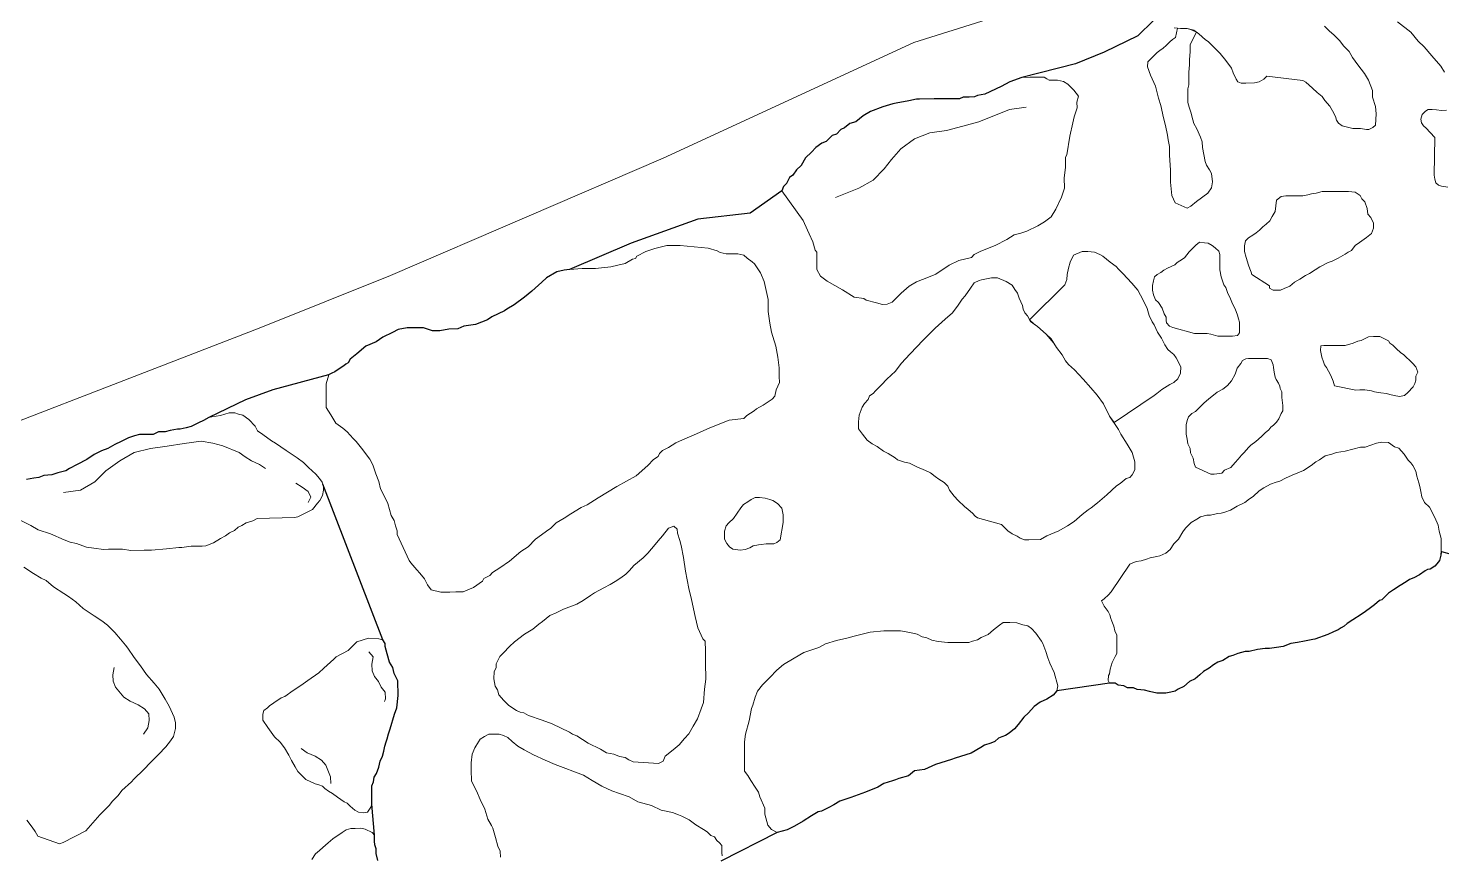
# Model space of a CAD drawing. Header units: millimetres. Extents: x -3113 to 15022, y -19591 to 4665.
# Drawn here: x 788 to 2046, y -2858 to -2121 of the extents above; entities that cross this region are included whole.
import ezdxf

# ---------------------------------------------------------------- set-up
doc = ezdxf.new("R2010")
doc.units = ezdxf.units.MM
doc.header["$XCLIPFRAME"] = 2
for name, color, linetype, lineweight in [('0A-detail', 7, 'Continuous', 18), ('0A-detail-detail', 7, 'Continuous', 13), ('0A-mosaic', 7, 'Continuous', 18), ('0T-walltop', 7, 'Continuous', 30)]:
    doc.layers.add(name, color=color, linetype=linetype, lineweight=lineweight)
picture_1 = doc.add_image_def('image1.tif', size_in_pixel=(6668, 8809))

msp = doc.modelspace()

# ---------------------------------------------------------------- linework, layer by layer
at = {"layer": '0A-detail'}
for points in [[(1827.8, -2124.9), (1822.4, -2136), (1822.4, -2139), (1822.4, -2141.9), (1822, -2146.2), (1821.7, -2149.1), (1821.7, -2154.2), (1821, -2160.5), (1821, -2164.8), (1821.1, -2172), (1820.2, -2175.4), (1820.2, -2178.3), (1820.3, -2183.4), (1820.3, -2187.6), (1821.3, -2191.9), (1822.9, -2196.1), (1824.7, -2202.9), (1825.6, -2206.3), (1828.1, -2211.2), (1831.6, -2218.6), (1832.9, -2222.7), (1833.4, -2227.8), (1835.6, -2240.1), (1836.9, -2243.4), (1839.5, -2247.6), (1841.2, -2250.9), (1842.2, -2258.2), (1841.3, -2263.6), (1837.9, -2268.3), (1827.9, -2275.7), (1822.9, -2280), (1819.5, -2281.6), (1808.8, -2277.1), (1805.9, -2270.4), (1804.9, -2258.6), (1804.8, -2248), (1803.8, -2234.4), (1803.8, -2226.8), (1802.8, -2220.9), (1802, -2216.6), (1800.2, -2208.2), (1798.4, -2201.4), (1796.2, -2190.4), (1794.1, -2183.7), (1791.4, -2173.1), (1787.1, -2163.4), (1784.4, -2155.8), (1784.7, -2151.5), (1787.8, -2148.1), (1792.8, -2143.1), (1795.4, -2141.3), (1798.3, -2139.2), (1801, -2136.8), (1804.1, -2133.7), (1806.7, -2131.5), (1809.2, -2129.8), (1810.9, -2121.5), (1813.8, -2121.7), (1816.8, -2121.6), (1819.7, -2121.6), (1822.6, -2122.5)], [(1477.8, -2292.6), (1458.9, -2266.3), (1460.3, -2262.4), (1462.9, -2259.7), (1465.5, -2254.3), (1468.7, -2252.4), (1472, -2247.7), (1475.9, -2243.7), (1479.9, -2237), (1485.1, -2231.8), (1489.1, -2227.7), (1494.3, -2223.7), (1498.2, -2222.3), (1503.5, -2217), (1507.5, -2215.7), (1511.4, -2211.6), (1514.6, -2210.3), (1519.3, -2206.2), (1524.6, -2204.9), (1531.1, -2199.5), (1537.7, -2195.5), (1548.8, -2191.5), (1557.5, -2188.7), (1560.7, -2188.1), (1572, -2186), (1578.6, -2184.5), (1581.3, -2184.5), (1594.5, -2184.4), (1599.8, -2184.3), (1606.4, -2184.3), (1613.7, -2184.2), (1617, -2184.2), (1620.3, -2182.8), (1625.6, -2182.8), (1630.2, -2182.7), (1632.9, -2181.4), (1639.4, -2180.1), (1653.9, -2173.3), (1661.8, -2169.3), (1672.4, -2165.2), (1679.6, -2165.1), (1688.2, -2165), (1692.2, -2165), (1694.8, -2166.4), (1696.8, -2167.6), (1704.1, -2167.6), (1709.4, -2168.8), (1713.5, -2171.4), (1718.8, -2176.6), (1722.8, -2181.9), (1721.5, -2187.2), (1721.6, -2192.5), (1719, -2200.4), (1717.7, -2205.7), (1715.2, -2217.7), (1712.6, -2234.3), (1711.4, -2236.3), (1711.4, -2245.5), (1710.2, -2254.8), (1710.3, -2264), (1707.8, -2272), (1702.6, -2282.7), (1698.6, -2289.3), (1692.5, -2293.8), (1686.8, -2297.3), (1676.8, -2302.1), (1671.6, -2304.1), (1665.7, -2305.5), (1659.1, -2309.5), (1648.6, -2314.9), (1642, -2317.6), (1635.4, -2320.3), (1630.1, -2323), (1627.6, -2325.7), (1616.3, -2328.4), (1607.7, -2332.4), (1595.9, -2340.6), (1589.3, -2343.2), (1578.8, -2347.3), (1572.2, -2351.3), (1564.9, -2357.3), (1557, -2365.4), (1552.5, -2367.3), (1548.5, -2367.4), (1543.2, -2366.1), (1533.9, -2363.5), (1531.9, -2362.2), (1523.3, -2361), (1512.7, -2354.5), (1499.3, -2346.6), (1493.3, -2342.2), (1490.1, -2336.2), (1490, -2329.6), (1489.9, -2321), (1488.6, -2319), (1486.4, -2311.7), (1483.2, -2304.5), (1479.1, -2295.3)], [(1892.9, -2350.9), (1877.1, -2340.8), (1876.7, -2338.7), (1875.4, -2335.8), (1874.1, -2332.5), (1872, -2325.7), (1870.6, -2320.2), (1870.6, -2315.1), (1871.4, -2310.9), (1874.3, -2308.2), (1878.1, -2305.7), (1881.1, -2303.6), (1884.1, -2301.3), (1886.9, -2298.4), (1889.9, -2295.9), (1893.3, -2292.9), (1895.3, -2289), (1897.8, -2284.8), (1899, -2274.6), (1903.2, -2271.2), (1907.5, -2270.7), (1910, -2270.7), (1915.1, -2270.7), (1922.7, -2270.6), (1926.9, -2269.7), (1930.3, -2268.8), (1934.5, -2268.4), (1939.9, -2267), (1942.1, -2267), (1947.2, -2267), (1951.4, -2266.9), (1958.2, -2266.9), (1963.2, -2266.8), (1969.1, -2267.6), (1971.8, -2269.3), (1973.5, -2270.5), (1975.2, -2273.4), (1977.7, -2276), (1979.8, -2281.9), (1980.4, -2287), (1983, -2290), (1985.6, -2295), (1985.6, -2299.6), (1983.7, -2304.4), (1979.3, -2307.8), (1973.1, -2312.4), (1969.2, -2315), (1965.8, -2319.3), (1962.9, -2321), (1960.4, -2322.8), (1954.1, -2326.1), (1948.6, -2328.8), (1945.2, -2330.1), (1937.6, -2334), (1933.5, -2336.5), (1928.4, -2339.9), (1925, -2341.7), (1919.9, -2344.8), (1915.3, -2347.7), (1913.2, -2349.4), (1911.1, -2351.1), (1906, -2353.2), (1902.6, -2354.6), (1899.7, -2354.6), (1896.3, -2354.6), (1892.9, -2353)], [(1127.2, -2595.5), (1116.5, -2572.4), (1116.4, -2569.1), (1115, -2564.5), (1113.7, -2559.9), (1111, -2555.3), (1108.2, -2544.7), (1104.3, -2536.8), (1101.5, -2531.5), (1100.1, -2525), (1097.4, -2518.4), (1094.7, -2510.4), (1092.1, -2505.1), (1084.6, -2495.3), (1079.9, -2489.4), (1077.3, -2486.8), (1071.9, -2480.9), (1067.9, -2477.5), (1061.9, -2473.1), (1057.3, -2465.7), (1053.2, -2459.2), (1053.2, -2451.3), (1053.1, -2438.1), (1055.6, -2430.1), (1058.3, -2428.7), (1060.9, -2427.4), (1064.8, -2424.7), (1068.8, -2422), (1070.7, -2420.7), (1072.7, -2419.3), (1074.7, -2416.1), (1080.6, -2411.3), (1088.5, -2404.7), (1097.7, -2400.6), (1103.6, -2396.5), (1112.1, -2392.5), (1117.4, -2389.8), (1125.3, -2388.4), (1131.3, -2388.4), (1135.9, -2388.3), (1139.9, -2388.3), (1147.8, -2390.9), (1154.5, -2390.9), (1162.4, -2389.4), (1170.3, -2389.3), (1175.6, -2386.7), (1186.2, -2385.3), (1196.7, -2381.2), (1200.7, -2378.4), (1211.9, -2373.1), (1213.9, -2371.7), (1220.4, -2367.8), (1229.7, -2361.1), (1236.2, -2355.7), (1245.3, -2347.6), (1249.3, -2343.7), (1258.6, -2338.3), (1265.1, -2336.8), (1269.9, -2336.4), (1281, -2335.4), (1292.8, -2335.3), (1306.7, -2333.9), (1312.7, -2332.5), (1319.3, -2331.1), (1325.9, -2327.1), (1328.6, -2326.5), (1329.8, -2324.4), (1337.7, -2320.4), (1345.7, -2317.6), (1356.3, -2314.9), (1368.2, -2314.8), (1393.3, -2317.2), (1401.2, -2319.8), (1403.9, -2321.1), (1409.2, -2322.3), (1413.1, -2322.3), (1419.7, -2322.3), (1425.1, -2323.5), (1427.8, -2326.2), (1432.4, -2329.4), (1434.4, -2331.4), (1439.8, -2339.3), (1443.1, -2347.1), (1446.6, -2363), (1446.7, -2373.6), (1448.1, -2384.2), (1449.6, -2392.1), (1450.9, -2396.1), (1453.6, -2404.6), (1455.1, -2414.5), (1456.4, -2423.8), (1456.5, -2431.7), (1456.6, -2437), (1453.9, -2443.6), (1452.7, -2449), (1450.1, -2451.7), (1442.1, -2457), (1436.2, -2460.4), (1434.3, -2462.3), (1427.7, -2466.4), (1425.1, -2469.1), (1411.9, -2470.5), (1394.7, -2477.3), (1382.9, -2482.7), (1370.3, -2488.1), (1364.4, -2490.8), (1357.9, -2494.8), (1352.6, -2497.5), (1349.9, -2500.2), (1348.7, -2502.8), (1344.7, -2505.5), (1339.4, -2510.9), (1329, -2520.2), (1311.9, -2529.6), (1295.4, -2539.7), (1285.5, -2545.8), (1280.3, -2548.4), (1271, -2553.8), (1265.1, -2557.9), (1257.9, -2561.8), (1253.2, -2566.6), (1249.3, -2569.2), (1244.8, -2572.5), (1239.5, -2576.6), (1233, -2583.3), (1226.4, -2587.3), (1216.5, -2596), (1207.9, -2602), (1201.4, -2606), (1198.8, -2608.7), (1193.5, -2611.4), (1192.3, -2614), (1184.3, -2619.4), (1175.1, -2623.5), (1168.5, -2623.5), (1163.2, -2623.6), (1155.2, -2623.7), (1146.6, -2621.7), (1143.3, -2617.2), (1140.6, -2611.9), (1136.6, -2606.6), (1134, -2603.9), (1128.6, -2597.4)], [(1826, -2393.4), (1806.8, -2388), (1803.9, -2386.8), (1801.3, -2383.9), (1800.9, -2381.7), (1800.8, -2378.8), (1799.1, -2375.8), (1797.4, -2370.8), (1794, -2365.7), (1791.4, -2363.2), (1789.7, -2359), (1788.8, -2354.7), (1788.8, -2350.5), (1789.6, -2346.3), (1790.4, -2342.9), (1792.9, -2340.8), (1796.3, -2339), (1798.8, -2336.9), (1802.2, -2335.2), (1805.5, -2333.5), (1808.5, -2332.1), (1810.6, -2330), (1813.1, -2328.7), (1817.3, -2325.8), (1821.5, -2320.6), (1824, -2318), (1827.4, -2314.6), (1830.7, -2312), (1835, -2312.5), (1838.4, -2312.8), (1841.8, -2314.9), (1844.4, -2317), (1847.7, -2320), (1848.6, -2323), (1848.7, -2326.7), (1848.7, -2332.7), (1848.8, -2336.5), (1850, -2342.8), (1852.3, -2349.9), (1854, -2352.4), (1855.8, -2357.6), (1857.5, -2360.9), (1860, -2366.8), (1862.2, -2371.4), (1864.3, -2376.9), (1865.3, -2380.3), (1866.1, -2383.3), (1866.1, -2385.8), (1866.1, -2388.7), (1866.2, -2392.6), (1864.5, -2395), (1859.9, -2395.6), (1854.3, -2395.6), (1850.1, -2395.7), (1846.8, -2395.7), (1840.8, -2394), (1837.4, -2393.3), (1832.4, -2393.3), (1828.9, -2393.3)], [(1754.5, -2472.7), (1750.6, -2466.8), (1745, -2455.8), (1739.5, -2448.2), (1733.9, -2441.6), (1726.9, -2434.1), (1719.2, -2425.7), (1714, -2421), (1711.2, -2417.7), (1708.4, -2412.3), (1703.4, -2405.8), (1701, -2402), (1694.1, -2393.8), (1686.3, -2387.2), (1683.3, -2384.9), (1679.3, -2381), (1710.6, -2350), (1712.4, -2345.1), (1712.7, -2340.7), (1713.9, -2335.2), (1715.5, -2329.9), (1718.3, -2323.7), (1726.2, -2320.3), (1731.1, -2320.2), (1737.1, -2320.8), (1741.8, -2322.9), (1744.6, -2324.4), (1751.1, -2329.7), (1756.4, -2333.6), (1758.6, -2336), (1762.6, -2340.2), (1766.3, -2343.9), (1770.4, -2348.6), (1775.6, -2354.7), (1778.2, -2359.3), (1781.3, -2365.4), (1783.9, -2371), (1785.7, -2377.2), (1788.6, -2382.9), (1790.1, -2385.7), (1793.3, -2392), (1796.7, -2397.6), (1799.6, -2403.4), (1802.4, -2407.5), (1804.8, -2409.6), (1807.6, -2412), (1809.9, -2415.1), (1813.9, -2423.1), (1813.8, -2428.5), (1811.2, -2433.6), (1807.6, -2437), (1804.2, -2438.6), (1797.1, -2443.2), (1792.6, -2446.7), (1790.1, -2448.5)], [(1654.4, -2563.5), (1633.1, -2557.6), (1630.8, -2556), (1628.6, -2553.4), (1624.7, -2550.1), (1621.4, -2547.4), (1615.9, -2542), (1612.1, -2538.1), (1608.1, -2532.7), (1606.5, -2529.4), (1603.2, -2526.1), (1598.7, -2522.9), (1595.4, -2520.8), (1591, -2517.5), (1586.7, -2515.3), (1578.9, -2512.1), (1572.3, -2508.9), (1567.9, -2507.8), (1561.8, -2505.7), (1559.7, -2504.1), (1553.6, -2500.2), (1549.2, -2498.2), (1543.7, -2493.8), (1539.3, -2491.7), (1534.8, -2488.4), (1530.5, -2483), (1527.1, -2478.1), (1527.1, -2472), (1527.5, -2466.1), (1530.3, -2458.9), (1532.4, -2455.5), (1535.6, -2452.2), (1536.7, -2448.9), (1540, -2446.7), (1542.1, -2444.4), (1544.3, -2442.3), (1547.6, -2439), (1552.4, -2434.1), (1559.9, -2426.8), (1564.9, -2420.1), (1573, -2411.4), (1584.5, -2399.2), (1595.3, -2388.7), (1604.1, -2380.4), (1610.6, -2374.8), (1615.9, -2368.2), (1619.2, -2362.6), (1621.9, -2359.9), (1626.8, -2352.8), (1630.1, -2348.3), (1634.4, -2346.1), (1636.6, -2345.6), (1645.3, -2343.8), (1650.8, -2343.8), (1658.6, -2347), (1663.7, -2350.2), (1666.3, -2354.1), (1668.5, -2357.4), (1670.2, -2361.7), (1672.9, -2368.3), (1673.5, -2371.6), (1675.2, -2374.8), (1677.4, -2377.5), (1680.2, -2382.5), (1686.3, -2387.2), (1694.1, -2393.8), (1698.5, -2398.1), (1703.4, -2405.8), (1708.4, -2412.3), (1711.2, -2417.7), (1714, -2421), (1719.2, -2425.7), (1726.9, -2434.1), (1733.9, -2441.6), (1739.5, -2448.2), (1745, -2455.8), (1750.6, -2466.8), (1758.4, -2478.7), (1760.6, -2483.1), (1766.2, -2491.8), (1770.6, -2499.4), (1772.9, -2507.7), (1773, -2514.8), (1770.8, -2519.2), (1768.6, -2521.4), (1765.3, -2522.5), (1759.9, -2526.9), (1756.6, -2529.1), (1748, -2536.9), (1739.7, -2544.2), (1734.3, -2548.6), (1731.6, -2550.2), (1726.2, -2554.6), (1719.1, -2560.8), (1713.1, -2564.6), (1705.5, -2569.1), (1694.6, -2573.6), (1689.1, -2576.9), (1678.6, -2577), (1674.8, -2577.1), (1671, -2575.5), (1668.3, -2573.8), (1663.9, -2571.7), (1660, -2569)], [(1969.9, -2443.7), (1950.9, -2440), (1949.6, -2435.9), (1947.4, -2430.8), (1945.3, -2427), (1943.6, -2423.6), (1941.8, -2421.1), (1940.9, -2418.5), (1939.5, -2414.3), (1938.3, -2408.5), (1938.7, -2404.2), (1941.2, -2404.1), (1944.6, -2404.1), (1946.8, -2404.1), (1951, -2404), (1956.9, -2404), (1960.3, -2404), (1967.5, -2401.8), (1971.6, -2400.1), (1974.6, -2399.6), (1980.9, -2396.2), (1985.6, -2396.1), (1991.1, -2396.1), (1998.7, -2399.8), (2000.1, -2401.9), (2002.6, -2403.6), (2006, -2406.9), (2009.4, -2410.3), (2012.5, -2412.4), (2014.2, -2414.1), (2018, -2417.8), (2020.1, -2419.6), (2023.1, -2423), (2024.9, -2427.6), (2023.2, -2431.4), (2023.3, -2434.8), (2022.4, -2437.7), (2020.7, -2440.7), (2016.1, -2445.9), (2013.2, -2448.4), (2008.5, -2449.3), (2003.8, -2448.5), (2000.1, -2447.7), (1997.1, -2446.8), (1992, -2446.1), (1986.5, -2445.2), (1983.6, -2444.5), (1977.9, -2443.6), (1973.3, -2443.6)], [(1840.6, -2518.5), (1827.1, -2512.4), (1825.7, -2509), (1824.9, -2504.3), (1822.7, -2499.7), (1822.3, -2495.8), (1820.1, -2491.6), (1819.6, -2487.4), (1818.8, -2483.1), (1818.8, -2478.5), (1818.7, -2474.7), (1819.5, -2470.9), (1820.8, -2467.5), (1823.7, -2464.5), (1827, -2462.8), (1829.6, -2460.2), (1832.1, -2457.6), (1834.6, -2455.1), (1838.7, -2451.7), (1846.4, -2445.7), (1851.4, -2443), (1855.6, -2439.6), (1859, -2435.4), (1862.3, -2429.4), (1864, -2424.3), (1867.3, -2420.1), (1869, -2417.5), (1871.9, -2415.8), (1874.1, -2415.7), (1879.5, -2415.7), (1884.6, -2415.6), (1887.6, -2415.6), (1891, -2415.6), (1894.4, -2416.8), (1896.1, -2421.1), (1896.6, -2423.6), (1897, -2427.8), (1897.9, -2432.1), (1898.8, -2434.2), (1900.8, -2437.6), (1902.2, -2440.1), (1902.5, -2442.3), (1904, -2445.2), (1904, -2450.3), (1904.9, -2457.5), (1904.9, -2462.1), (1903.2, -2464.6), (1901.2, -2469.3), (1899.1, -2472.3), (1896.6, -2474.8), (1894, -2476.6), (1892.4, -2479.1), (1889, -2481.7), (1885.7, -2485.1), (1880.7, -2489.4), (1876.4, -2492.8), (1874.3, -2494.9), (1870.5, -2499.3), (1868, -2501.8), (1865.1, -2505.2), (1862.2, -2508.2), (1858.4, -2512.5), (1852.9, -2515), (1850.4, -2517.6), (1843.6, -2518.5)], [(1751.9, -2623.5), (1768.5, -2598.8), (1770.7, -2597.9), (1774.1, -2596.2), (1778.7, -2595.7), (1783.4, -2594.4), (1786.8, -2593.2), (1792.7, -2591.8), (1795.2, -2591.3), (1800.6, -2588.8), (1804.4, -2585.8), (1807.8, -2580.6), (1812, -2576.4), (1815.7, -2570), (1818.2, -2566.6), (1823.3, -2561.5), (1828.3, -2558.5), (1831.6, -2556.7), (1837.2, -2555), (1840.5, -2555), (1846.5, -2553.6), (1849.9, -2553.2), (1853.2, -2552.3), (1858.3, -2550.6), (1864.2, -2547.1), (1870.9, -2543.7), (1875.2, -2540.6), (1878.5, -2538.5), (1883.6, -2533.4), (1887.8, -2530.8), (1893.7, -2527.4), (1898.8, -2525.6), (1902.1, -2524.8), (1907.2, -2522.1), (1913.1, -2519.6), (1923.2, -2515.2), (1929.9, -2510.9), (1934.1, -2507.5), (1937.5, -2505.8), (1942.6, -2502.3), (1948.5, -2500.7), (1952.6, -2499.3), (1960.3, -2498), (1973.8, -2494.4), (1978, -2494.4), (1988.2, -2490.9), (1993, -2490.1), (1998.8, -2490.4), (2004.3, -2494.2), (2008.1, -2495.4), (2012.8, -2500.9), (2016.2, -2506), (2018.8, -2508.4), (2020.6, -2511), (2023.1, -2516), (2024, -2520.3), (2025.8, -2526.2), (2026.6, -2529.6), (2027.6, -2533.9), (2028.4, -2538.8), (2031, -2543.9), (2035.3, -2548.1), (2040, -2557.3), (2043, -2564.1), (2043.9, -2569.2), (2045.6, -2576), (2045.7, -2581.9), (2045.7, -2586.6), (2045.4, -2590.8), (2044.1, -2595.4), (2042, -2598.4), (2040, -2600.5), (2035.8, -2603.1), (2033.6, -2603.6), (2031.5, -2604.8), (2026.5, -2608.3), (2021.5, -2610.9), (2017.6, -2612.3), (2014.7, -2614.4), (2009.2, -2617.7), (2003.4, -2621.7), (1998.7, -2624.6), (1992.8, -2630.6), (1990.7, -2631.1), (1986.5, -2634.9), (1982.7, -2637.5), (1978.5, -2640.9), (1974.4, -2643.4), (1967.1, -2648.2), (1962.1, -2651.7), (1959.5, -2653.8), (1956.7, -2655.5), (1954.1, -2657.2), (1949.9, -2659), (1944.8, -2661.5), (1933.4, -2665.5), (1931.4, -2665.9), (1924.2, -2667.2), (1917.8, -2668.6), (1911.9, -2669.4), (1905.1, -2672.1), (1899.2, -2672.9), (1892.8, -2673.9), (1889.1, -2673.9), (1882.3, -2674.8), (1874.7, -2676.5), (1871.3, -2676.6), (1864.6, -2678.3), (1860.4, -2680.1), (1857, -2680.9), (1851.5, -2684.4), (1846.8, -2686.1), (1843.1, -2688.3), (1839.3, -2691.3), (1834.2, -2694.3), (1830.8, -2697.2), (1826.7, -2700.7), (1821.6, -2703.3), (1816.5, -2707.6), (1811.5, -2710.1), (1809, -2711.8), (1805.2, -2712.8), (1800.6, -2713.6), (1795.5, -2713.7), (1792.5, -2713.7), (1786.1, -2712.1), (1781.5, -2710.9), (1775.1, -2710.4), (1771.7, -2708.8), (1766.6, -2708.8), (1763.2, -2707.2), (1758.1, -2706.4), (1755.6, -2704.7), (1750.4, -2704.8), (1749.3, -2702.3), (1749.5, -2698), (1750.4, -2696.3), (1751.2, -2692.1), (1752.8, -2686.2), (1755.4, -2681), (1757.1, -2678.2), (1757, -2673.4), (1757, -2666.6), (1756.9, -2662), (1755.2, -2658.1), (1754.2, -2653.9), (1752.5, -2649.4), (1751.7, -2647.2), (1750.7, -2643.8), (1749.4, -2640.9), (1745.7, -2636.2), (1743.3, -2631.4), (1745.6, -2629.5), (1749.5, -2626.1)], [(1460.1, -2561.7), (1457.4, -2577), (1454.4, -2579.5), (1451.6, -2580.5), (1448.5, -2580.5), (1444.8, -2580.5), (1440.5, -2581.2), (1438.1, -2581.5), (1433.4, -2582.5), (1430.3, -2584.1), (1426.3, -2585.6), (1421.7, -2586.3), (1415.2, -2585.3), (1412.1, -2583.3), (1409.7, -2580.3), (1407.8, -2576.6), (1407.8, -2572.9), (1407.8, -2569.2), (1409.2, -2564.6), (1411.6, -2562), (1415.9, -2558), (1418.9, -2553.4), (1422.3, -2548.6), (1424.7, -2545.6), (1428.4, -2543.1), (1431.5, -2541.2), (1435.2, -2539.3), (1438.9, -2539.3), (1444.1, -2539.8), (1448.1, -2541), (1450.9, -2542), (1454.9, -2544.6), (1458.7, -2549), (1460, -2554.7)], [(1348.9, -2776.2), (1326.6, -2774.6), (1322.6, -2773.1), (1319.3, -2771), (1314.4, -2769.9), (1309.4, -2767.8), (1302.8, -2766.7), (1297.3, -2763.5), (1286.4, -2758.1), (1276.4, -2751.6), (1272.5, -2750.1), (1269.8, -2748.4), (1254.4, -2740.9), (1245.6, -2737.6), (1233.4, -2733.4), (1229.1, -2731.2), (1225.8, -2730.5), (1222.5, -2729.1), (1215.9, -2724.7), (1211.4, -2720), (1207, -2715), (1205.8, -2710.6), (1203.6, -2707.3), (1202.5, -2700.7), (1202.8, -2694.2), (1204.5, -2690.9), (1204.5, -2687.6), (1207.8, -2681), (1211, -2677.7), (1216.5, -2672.1), (1220.8, -2667.8), (1229.6, -2661.1), (1237.1, -2656.6), (1242.6, -2652.2), (1245.9, -2649.9), (1252.4, -2644.4), (1257.8, -2642.1), (1264.4, -2638.9), (1276.4, -2634.4), (1281.9, -2631), (1288.4, -2626.6), (1292.1, -2624.3), (1300.4, -2619.8), (1305.9, -2616.9), (1310.3, -2614.3), (1315.6, -2611), (1320, -2607.7), (1323.3, -2604.3), (1327, -2599.9), (1335.3, -2593.2), (1339.6, -2588.8), (1346.1, -2581.1), (1348.7, -2577.8), (1352.6, -2573.4), (1358, -2566.7), (1362.7, -2564.8), (1365.7, -2567.7), (1365.8, -2571), (1367.9, -2577.6), (1369.1, -2582), (1371.4, -2592.9), (1373.1, -2605), (1376, -2620.3), (1378.3, -2630.1), (1381.7, -2645.4), (1384, -2655.3), (1388.5, -2665.1), (1390.7, -2667.2), (1390.8, -2676), (1390.9, -2686.5), (1391.1, -2701.2), (1390, -2710), (1389, -2722), (1386.9, -2727.6), (1383.7, -2736.4), (1380, -2743), (1376.1, -2749.7), (1372.2, -2754), (1367.5, -2759.5), (1362, -2764), (1354.9, -2769.6), (1353.3, -2774)], [(1497.6, -2669.6), (1507.4, -2666.8), (1516.7, -2664.6), (1523.3, -2662.8), (1537.5, -2659.4), (1549.6, -2658.2), (1558.4, -2658.1), (1564.3, -2658.1), (1572.6, -2659.5), (1579.2, -2661.2), (1583.6, -2663.4), (1588, -2664.4), (1592.3, -2666.5), (1597.9, -2667.6), (1606.7, -2668.6), (1611.1, -2668.5), (1622, -2668.4), (1625.3, -2668.4), (1628.6, -2667.3), (1632.9, -2666.1), (1636.2, -2664), (1642.4, -2661.3), (1647.1, -2657.3), (1652.5, -2652.9), (1655.8, -2650.6), (1661.8, -2650.6), (1667.9, -2651.1), (1673.4, -2652.7), (1677.7, -2653.7), (1681.1, -2655.9), (1684.9, -2660.3), (1690, -2667.3), (1691.1, -2669.5), (1693.8, -2676.6), (1695.6, -2682.1), (1697.4, -2686.9), (1701.2, -2695.1), (1704.5, -2707.2), (1703.5, -2711.6), (1700.3, -2715.5), (1694.8, -2718.8), (1688.7, -2721.5), (1683.5, -2725.6), (1678.4, -2731), (1674.2, -2734.9), (1669.2, -2741.5), (1666, -2745.4), (1661.1, -2749.2), (1657.8, -2751.4), (1654.5, -2752.5), (1651.7, -2753.7), (1648.5, -2756.5), (1644.8, -2758.1), (1639.3, -2759.9), (1636, -2762.1), (1627.3, -2767.1), (1613.1, -2771.6), (1609.8, -2772.7), (1595.5, -2777.2), (1585.8, -2781.7), (1577, -2782.8), (1571.5, -2787.3), (1562.9, -2789.6), (1560.1, -2790.7), (1557.4, -2791.8), (1549.7, -2794.1), (1544.2, -2797.4), (1533.4, -2801.9), (1520.2, -2806.4), (1510.3, -2809.8), (1505, -2813.1), (1500.6, -2815.3), (1494, -2818.7), (1491.2, -2819.3), (1485.3, -2822.8), (1477.7, -2827.6), (1470, -2832), (1463.5, -2835.4), (1454.7, -2837.7), (1449.7, -2835.1), (1446.4, -2831.2), (1443.6, -2821.4), (1443.6, -2815.9), (1439.1, -2806), (1438, -2801.7), (1435.1, -2797.3), (1431.3, -2791.4), (1428.4, -2787), (1425.7, -2783.1), (1425.6, -2776.1), (1425.6, -2767.8), (1425.5, -2756.8), (1426.5, -2750.2), (1429.7, -2738.2), (1431.8, -2727.2), (1432.9, -2724.4), (1435, -2717.3), (1437.1, -2711.8), (1441.5, -2706.3), (1443.1, -2704.7), (1448, -2699.6), (1454.5, -2693.1), (1460.4, -2688.1), (1469.8, -2682.5), (1478.5, -2677.4), (1491.6, -2672.9)], [(1114, -2732.2), (1110.2, -2745.5), (1108.7, -2749.9), (1107.6, -2754.2), (1106.5, -2757), (1105.5, -2760.8), (1104.4, -2765.2), (1103.4, -2769.6), (1101.2, -2774.1), (1100.1, -2779.6), (1098, -2785), (1095.8, -2788.3), (1095.2, -2792.7), (1093.7, -2796), (1093.8, -2803.7), (1093.8, -2809.1), (1093.8, -2812.4), (1092.9, -2815.2), (1090.1, -2819.7), (1086.3, -2820.2), (1081.9, -2819.7), (1078.6, -2817.7), (1074.7, -2814.3), (1071.9, -2811.5), (1069.1, -2810.4), (1063.2, -2806.2), (1058.8, -2802.9), (1055.4, -2800.8), (1052.1, -2798.6), (1049.9, -2796.4), (1046.6, -2795.3), (1043.3, -2794.3), (1035, -2790.6), (1031.7, -2787.3), (1027.9, -2783.4), (1025.6, -2779.1), (1022.3, -2773.7), (1020, -2768.8), (1016.1, -2762.2), (1012.2, -2757.3), (1007.3, -2752.5), (1001.2, -2744.3), (996.8, -2737.7), (996.7, -2732.2), (997.8, -2728.9), (1001.1, -2726.7), (1002.6, -2725), (1006.5, -2722.3), (1013, -2717.8), (1016.3, -2716.7), (1023.9, -2711.1), (1030.5, -2706.7), (1036.9, -2702.2), (1046.8, -2695.6), (1051.1, -2691.2), (1059.9, -2683.4), (1062.1, -2681.2), (1072.9, -2675.6), (1077.3, -2671.2), (1080.5, -2667.9), (1090.9, -2664.5), (1100.2, -2665.1), (1103.5, -2666.1), (1105.7, -2669.3), (1105.8, -2672), (1107.4, -2678.6), (1109.6, -2685.9), (1112.5, -2690.6), (1113.7, -2696.1), (1117.1, -2702.6), (1117.2, -2715.8), (1116.2, -2726.7)]]:
    msp.add_lwpolyline(points, close=True, dxfattribs=at)
for points in [[(1941.9, -2119.7), (1945.9, -2123.9), (1950.6, -2127.6), (1955.3, -2132.3), (1959.2, -2137.3), (1963.8, -2142.3), (1966.9, -2147.4), (1971.6, -2154.1), (1977.6, -2161.7), (1981, -2167.6), (1984.5, -2176.8), (1984.6, -2182.8), (1987.2, -2191.2), (1988, -2197.6), (1987.3, -2207.8), (1984.8, -2209.8), (1981.4, -2211.6), (1979.2, -2211.6), (1973.8, -2210.8), (1967, -2210.9), (1957.7, -2208.5), (1954.3, -2205.9), (1952.6, -2203.4), (1951.6, -2200), (1949.1, -2195), (1946.6, -2190.8), (1942.2, -2185.7), (1939.7, -2182.3), (1935.4, -2178.6), (1931.1, -2174.8), (1925.2, -2169.4), (1922.6, -2168.1), (1890.4, -2164.2), (1887.8, -2166.7), (1883.7, -2169.3), (1879.5, -2170.2), (1871.9, -2170.3), (1867.6, -2170.3), (1864.6, -2169.1), (1863.3, -2166.9), (1860.7, -2161.1), (1859, -2156.9), (1853.9, -2150.1), (1849.1, -2143.9), (1842.3, -2137.1), (1838.4, -2133.4), (1835.9, -2131.7), (1830, -2126.6), (1825.6, -2123.3), (1819.7, -2121.6), (1813.8, -2121.7), (1807.9, -2121.2)], [(2048.7, -2160.5), (2045.3, -2155.2), (2037.4, -2146.1), (2030.7, -2138.1), (2025.3, -2132.9), (2018.7, -2125), (2006.7, -2115.8)], [(2051.5, -2263.1), (2046, -2262.2), (2043.4, -2261.3), (2041, -2259), (2040, -2255.8), (2039.5, -2252.2), (2040.2, -2218.9), (2035.9, -2214.2), (2032.4, -2210.4), (2030.1, -2208.5), (2028.1, -2205.7), (2027.7, -2202.3), (2028.7, -2198.3), (2031.9, -2195.2), (2034.2, -2193.7), (2037.8, -2193.7), (2041.6, -2194.1), (2045.9, -2194.6), (2050.4, -2194.5)], [(786.5, -2523.3), (793.1, -2522), (797.5, -2521.4), (801.9, -2519.9), (809, -2519.1), (814.4, -2517.4), (821.5, -2515.7), (824.8, -2513.4), (831.4, -2510.1), (840.2, -2505.6), (846.6, -2501.2), (853.2, -2497.9), (858.7, -2495.6), (865.2, -2492.3), (870.6, -2489.6), (877.2, -2486.2), (882.7, -2484.4), (887.1, -2483.3), (892.6, -2483.2), (899.1, -2483.2), (903.9, -2480.9), (910, -2480.9), (914.4, -2479.7), (921, -2478.6), (923.2, -2478.6), (928.6, -2477.4), (933, -2476), (939.6, -2473), (943.9, -2470.8), (948.8, -2468), (951.5, -2467.4), (959.2, -2466.2), (966.9, -2464), (971.8, -2463.9), (975.1, -2465), (979, -2466), (984.4, -2469.9), (990, -2475.8), (992.2, -2480.1), (996.7, -2483.4), (1004.4, -2488.8), (1008.1, -2491), (1017.6, -2497.5), (1027.5, -2503.9), (1033.1, -2508.3), (1037.4, -2512.6), (1044.1, -2518.7), (1047.4, -2522.4), (1049.6, -2525.7), (1050.8, -2529), (1050.8, -2532.8), (1049.8, -2537.7), (1047.6, -2542.1), (1045.4, -2544.3), (1041.1, -2549.9), (1028, -2556.6), (1025.1, -2557.3), (991.8, -2558), (988, -2560.2), (982, -2561.9), (978.2, -2564.2), (974.9, -2565.8), (971.6, -2568.6), (967.2, -2570.7), (963.5, -2573.6), (959.1, -2575.8), (953, -2579.8), (946.1, -2582.5), (942.8, -2582.6), (937.3, -2582.6), (932.9, -2582.7), (924.7, -2583.8), (922, -2583.9), (911, -2585.1), (897.8, -2586.3), (891.3, -2586.3), (879.2, -2586.5), (872, -2585.4), (869.3, -2585.4), (862.8, -2585.5), (859.5, -2585.5), (855.1, -2585.6), (846.3, -2584.6), (839.8, -2583.5), (830.9, -2580.3), (825.4, -2579.2), (819.9, -2577.1), (807.9, -2571.7), (796.8, -2568), (790.2, -2564.2), (781.4, -2559.9)], [(1103.5, -2666.1), (1050.2, -2527.4)], [(784, -2601.5), (792.8, -2606.9), (799.4, -2611.3), (803.8, -2613.4), (810.5, -2618.8), (819.7, -2624.8), (823.7, -2627.5), (830.3, -2632.4), (837, -2638.3), (846.8, -2644.7), (853.5, -2649.1), (858.4, -2652.9), (865.1, -2659.5), (870, -2665.4), (874.5, -2670.9), (876.7, -2673.6), (882.3, -2681.7), (887.8, -2689.4), (893.4, -2697), (900, -2704.6), (904.4, -2710), (910, -2718.8), (913.3, -2725.3), (917.8, -2735.1), (919, -2740.1), (919, -2745), (917.4, -2752.2), (914.7, -2755.9), (910.4, -2761.5), (903.8, -2768.1), (896.8, -2775.4), (890.9, -2781.5), (882.1, -2790.2), (880, -2792.5), (871.2, -2800.2), (868.1, -2804.7), (862.6, -2810.1), (860.4, -2813.4), (851.7, -2821.8), (839.2, -2836.2), (819, -2846.7), (815.9, -2847.8), (796.5, -2840.9), (794.2, -2836.7), (791.5, -2832.8), (786.8, -2826.6)], [(1208.3, -2859.7), (1208.2, -2854.2), (1206, -2849.8), (1203.8, -2842.1), (1201.5, -2833.9), (1200.4, -2831.3), (1197.1, -2825.8), (1194.4, -2817), (1190.3, -2808.2), (1186.9, -2800.7), (1182.5, -2791.9), (1182.4, -2782), (1182.3, -2775.5), (1183.3, -2767.8), (1185.5, -2762.3), (1188.7, -2756.8), (1190.3, -2754.5), (1194.2, -2752.3), (1198, -2750.2), (1204, -2750.1), (1207.3, -2750.1), (1211.1, -2751.2), (1215, -2753.2), (1218.8, -2756.5), (1223.9, -2760.8), (1229.4, -2764.1), (1237.6, -2768.4), (1248.1, -2773.4), (1256.9, -2777), (1282.2, -2786.6), (1289.9, -2791.3), (1298.7, -2796.4), (1307.5, -2800.7), (1314.2, -2802.8), (1322.9, -2805.9), (1330.6, -2810.3), (1342.7, -2813.5), (1351.5, -2817.8), (1361.4, -2819.9), (1366.9, -2822), (1369.7, -2823.1), (1376.2, -2826.4), (1382.3, -2830.7), (1389, -2834.9), (1392.3, -2837.1), (1395.6, -2840.4), (1398.8, -2841.5), (1401, -2844.7), (1403.3, -2846.9), (1405.5, -2849.1), (1405.5, -2851.9), (1405.5, -2855.7), (1405.6, -2858.5)], [(1096.3, -2840.1), (1093.8, -2812.4)], [(1040.4, -2861.7), (1043.8, -2856.8), (1047.3, -2853.6), (1050.1, -2851.1), (1055, -2846.9), (1059.1, -2843.2), (1067.5, -2837.6), (1071, -2835.4), (1075.2, -2834), (1079, -2834), (1083.9, -2833.9), (1087.8, -2834.6), (1094.2, -2837.7), (1096.3, -2840.1), (1096.3, -2845.5), (1096.4, -2848.6), (1097.8, -2852.1), (1097.8, -2856.3), (1099.3, -2862.6)]]:
    msp.add_lwpolyline(points, dxfattribs=at)
at = {"layer": '0A-detail-detail'}
for points in [[(1676.4, -2191.7), (1661.4, -2193.8), (1634.2, -2204.8), (1619.8, -2208.6), (1605.5, -2212.5), (1590.5, -2214.6), (1576.9, -2220.1), (1564.6, -2229), (1556.4, -2238.3), (1550, -2246.8), (1540.1, -2256.8), (1527.2, -2264), (1506.7, -2272.3)], [(819.4, -2534.8), (834.4, -2532.7), (847.4, -2525.5), (857.2, -2515.6), (869.5, -2506.6), (882.4, -2499.4), (896.8, -2495.6), (911.8, -2493.5), (926.8, -2491.3), (941.8, -2489.2), (952.4, -2490.9), (961.3, -2493.3), (975.7, -2499.3), (981.2, -2503.1), (986.6, -2506.8), (993.8, -2509.9), (999.3, -2513.6)], [(1026.3, -2526.5), (1031.8, -2530.2), (1037.3, -2533.9), (1039.4, -2539.1), (1037.3, -2543.8)], [(1091.2, -2676.9), (1095, -2681.3), (1093.7, -2687.8), (1094, -2693.6), (1096.1, -2698.7), (1099.9, -2703.1), (1102, -2708.3), (1105.7, -2712.7), (1106.1, -2718.5), (1105.1, -2720.9)], [(864.5, -2690.7), (863.2, -2697.2), (863.5, -2703), (865.6, -2708.2), (873.2, -2717.1), (878.7, -2720.8), (885.9, -2723.9), (891.4, -2727.6), (895.2, -2732.1), (895.6, -2737.9), (894.3, -2744.5), (890.5, -2750)], [(1030.8, -2762.9), (1036.3, -2766.6), (1043.5, -2769.7), (1049, -2773.4), (1052.8, -2777.8), (1056.9, -2788.1), (1057.3, -2793.9)]]:
    msp.add_lwpolyline(points, dxfattribs=at)
at = {"layer": '0A-detail-detail', "lineweight": 25}
msp.add_lwpolyline([(1099.3, -2862.6), (1097.8, -2856.3), (1097.8, -2852.1), (1096.4, -2848.6), (1096.3, -2845.5), (1096.3, -2840.1), (1093.8, -2812.4), (1093.8, -2809.1), (1093.8, -2803.7), (1093.7, -2796), (1095.2, -2792.7), (1095.8, -2788.3), (1098, -2785), (1100.1, -2779.6), (1101.2, -2774.1), (1103.4, -2769.6), (1104.4, -2765.2), (1105.5, -2760.8), (1106.5, -2757), (1107.6, -2754.2), (1108.7, -2749.9), (1110.2, -2745.5), (1114, -2732.2), (1116.2, -2726.7), (1117.2, -2715.8), (1117.1, -2702.6), (1113.7, -2696.1), (1112.5, -2690.6), (1109.6, -2685.9), (1107.4, -2678.6), (1105.8, -2672), (1105.7, -2669.3), (1103.5, -2666.1), (1050.2, -2527.4)], dxfattribs=at)
at = {"layer": '0A-mosaic', "lineweight": 15}
msp.add_lwpolyline([(646.3, -2522.7), (993.5, -2388.7), (1110.4, -2341.8), (1353.2, -2237.1), (1576.2, -2134.2), (1732.4, -2084.9), (1871.1, -2029.2), (1989.5, -1990.9), (2033.9, -1977.8)], dxfattribs=at)
at = {"layer": '0T-walltop'}
for points in [[(1789.6, -2114.7), (1775.8, -2128.1), (1745.6, -2142.9), (1720.3, -2153.2), (1672.4, -2165.2), (1661.8, -2169.3), (1653.9, -2173.3), (1639.4, -2180.1), (1632.9, -2181.4), (1630.2, -2182.7), (1625.6, -2182.8), (1620.3, -2182.8), (1617, -2184.2), (1613.7, -2184.2), (1606.4, -2184.3), (1599.8, -2184.3), (1594.5, -2184.4), (1581.3, -2184.5), (1578.6, -2184.5), (1572, -2186), (1560.7, -2188.1), (1557.5, -2188.7), (1548.8, -2191.5), (1537.7, -2195.5), (1531.1, -2199.5), (1524.6, -2204.9), (1519.3, -2206.2), (1514.6, -2210.3), (1511.4, -2211.6), (1507.5, -2215.7), (1503.5, -2217), (1498.2, -2222.3), (1494.3, -2223.7), (1489.1, -2227.7), (1485.1, -2231.8), (1479.9, -2237), (1475.9, -2243.7), (1472, -2247.7), (1468.7, -2252.4), (1465.5, -2254.3), (1462.9, -2259.7), (1460.3, -2262.4), (1458.9, -2266.3), (1430.7, -2286.1), (1383.9, -2291.4), (1324.7, -2312.9), (1269.9, -2336.4), (1265.1, -2336.8), (1258.6, -2338.3), (1249.3, -2343.7), (1245.3, -2347.6), (1236.2, -2355.7), (1229.7, -2361.1), (1220.4, -2367.8), (1213.9, -2371.7), (1211.9, -2373.1), (1200.7, -2378.4), (1196.7, -2381.2), (1186.2, -2385.3), (1175.6, -2386.7), (1170.3, -2389.3), (1162.4, -2389.4), (1154.5, -2390.9), (1147.8, -2390.9), (1139.9, -2388.3), (1135.9, -2388.3), (1131.3, -2388.4), (1125.3, -2388.4), (1117.4, -2389.8), (1112.1, -2392.5), (1103.6, -2396.5), (1097.7, -2400.6), (1088.5, -2404.7), (1080.6, -2411.3), (1074.7, -2416.1), (1072.7, -2419.3), (1070.7, -2420.7), (1068.8, -2422), (1064.8, -2424.7), (1060.9, -2427.4), (1058.3, -2428.7), (1055.2, -2430), (1005.6, -2443.6), (981.5, -2452.3), (948.8, -2468), (943.9, -2470.8), (939.6, -2473), (933, -2476), (928.6, -2477.4), (923.2, -2478.6), (921, -2478.6), (914.4, -2479.7), (910, -2480.9), (903.9, -2480.9), (899.1, -2483.2), (892.6, -2483.2), (887.1, -2483.3), (882.7, -2484.4), (877.2, -2486.2), (870.6, -2489.6), (865.2, -2492.3), (858.7, -2495.6), (853.2, -2497.9), (846.6, -2501.2), (840.2, -2505.6), (831.4, -2510.1), (824.8, -2513.4), (821.5, -2515.7), (814.4, -2517.4), (809, -2519.1), (801.9, -2519.9), (797.5, -2521.4), (793.1, -2522), (786.5, -2523.3)], [(2063.6, -2592.5), (2046.2, -2587.8), (2045.6, -2587.9), (2045.4, -2590.8), (2044.1, -2595.4), (2042, -2598.4), (2040, -2600.5), (2035.8, -2603.1), (2033.6, -2603.6), (2031.5, -2604.8), (2026.5, -2608.3), (2021.5, -2610.9), (2017.6, -2612.3), (2014.7, -2614.4), (2009.2, -2617.7), (2003.4, -2621.7), (1998.7, -2624.6), (1992.8, -2630.6), (1990.7, -2631.1), (1986.5, -2634.9), (1982.7, -2637.5), (1978.5, -2640.9), (1974.4, -2643.4), (1967.1, -2648.2), (1962.1, -2651.7), (1959.5, -2653.8), (1956.7, -2655.5), (1954.1, -2657.2), (1949.9, -2659), (1944.8, -2661.5), (1933.4, -2665.5), (1931.4, -2665.9), (1924.2, -2667.2), (1917.8, -2668.6), (1911.9, -2669.4), (1905.1, -2672.1), (1899.2, -2672.9), (1892.8, -2673.9), (1889.1, -2673.9), (1882.3, -2674.8), (1874.7, -2676.5), (1871.3, -2676.6), (1864.6, -2678.3), (1860.4, -2680.1), (1857, -2680.9), (1851.5, -2684.4), (1846.8, -2686.1), (1843.1, -2688.3), (1839.3, -2691.3), (1834.2, -2694.3), (1830.8, -2697.2), (1826.7, -2700.7), (1821.6, -2703.3), (1816.5, -2707.6), (1811.5, -2710.1), (1809, -2711.8), (1805.2, -2712.8), (1800.6, -2713.6), (1795.5, -2713.7), (1792.5, -2713.7), (1786.1, -2712.1), (1781.5, -2710.9), (1775.1, -2710.4), (1771.7, -2708.8), (1766.6, -2708.8), (1763.2, -2707.2), (1758.1, -2706.4), (1755.6, -2704.7), (1750.4, -2704.8), (1703.5, -2711.6), (1700.3, -2715.5), (1694.8, -2718.8), (1688.7, -2721.5), (1683.5, -2725.6), (1678.4, -2731), (1674.2, -2734.9), (1669.2, -2741.5), (1666, -2745.4), (1661.1, -2749.2), (1657.8, -2751.4), (1654.5, -2752.5), (1651.7, -2753.7), (1648.5, -2756.5), (1644.8, -2758.1), (1639.3, -2759.9), (1636, -2762.1), (1627.3, -2767.1), (1613.1, -2771.6), (1609.8, -2772.7), (1595.5, -2777.2), (1585.8, -2781.7), (1577, -2782.8), (1571.5, -2787.3), (1562.9, -2789.6), (1560.1, -2790.7), (1557.4, -2791.8), (1549.7, -2794.1), (1544.2, -2797.4), (1533.4, -2801.9), (1520.2, -2806.4), (1510.3, -2809.8), (1505, -2813.1), (1500.6, -2815.3), (1494, -2818.7), (1491.2, -2819.3), (1485.3, -2822.8), (1477.7, -2827.6), (1470, -2832), (1463.5, -2835.4), (1454.7, -2837.7), (1404.5, -2863.3)]]:
    msp.add_lwpolyline(points, dxfattribs=at)

# ---------------------------------------------------------------- pictures from other files: only their frames are drawn
image = msp.add_image(picture_1, insert=(4548.8, 3178.5), size_in_units=(6667, 8807.6), rotation=-180)
image.set_boundary_path([(2179.18, 8808.5), (-0.5, 3859.02), (791.07, 3508.7), (-0.5, 1607.6), (-0.5, 1607.6), (3674.99, -0.5), (6667.5, 6386.38), (6667.5, 7108.85), (2641.04, 8808.5), (2179.18, 8808.5)])

doc.saveas('drawing.dxf')
